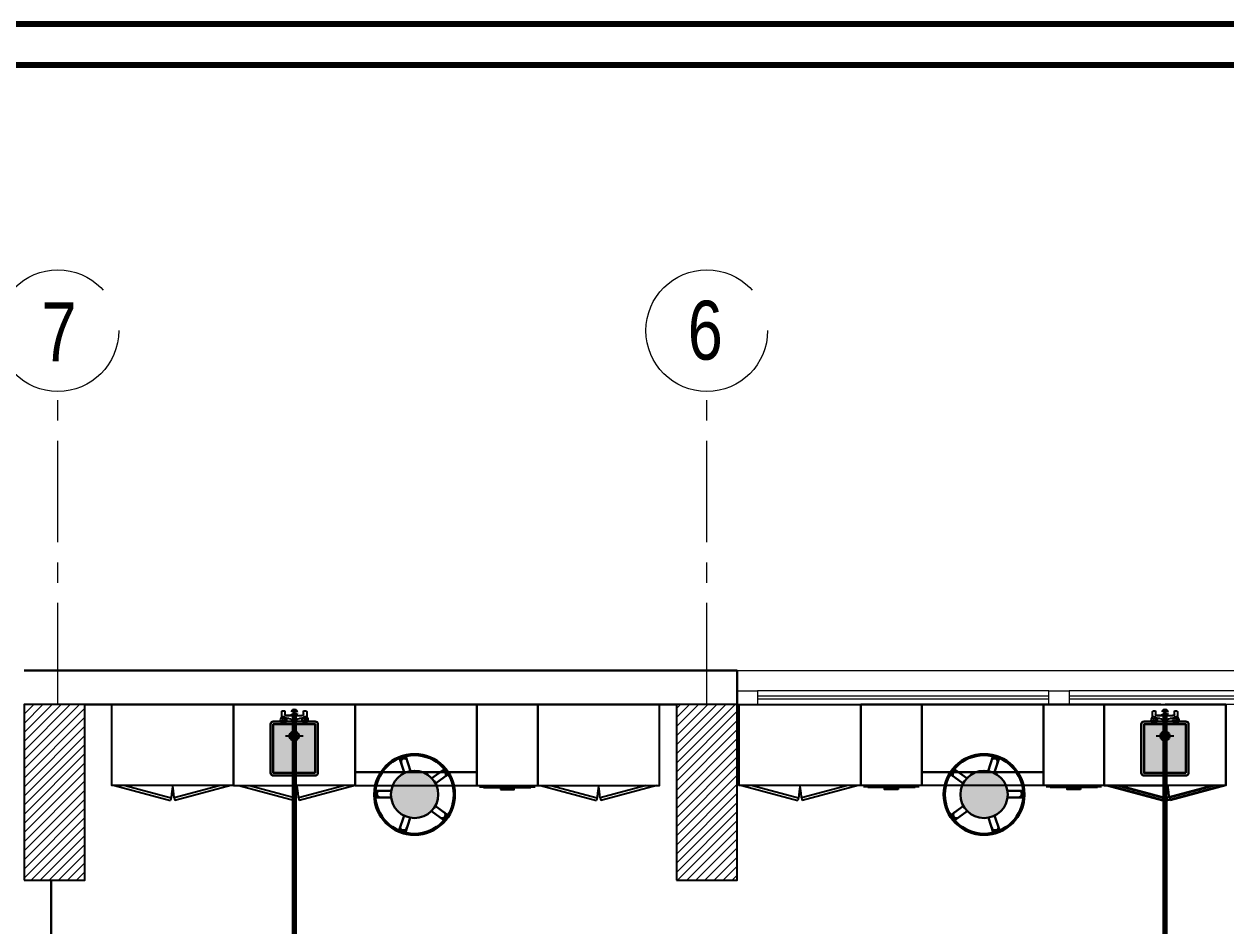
# Model space of a CAD drawing. Extents: x 800 to 995, y 398 to 804.
# Drawn here: x 887.61 to 896.5, y 716.48 to 723.15 of the extents above; entities that cross this region are included whole.
import ezdxf

# ---------------------------------------------------------------- set-up
doc = ezdxf.new("R2010")
doc.units = 0
doc.header["$MEASUREMENT"] = 0
for name, pattern in [('ACAD_ISO02W100', [15, 12, -3]), ('CENTERX2', [4, 2.5, -0.5, 0.5, -0.5]), ('DASHED', [19.05, 12.7, -6.35])]:
    doc.linetypes.add(name, pattern=pattern)
doc.layers.get('0').update_dxf_attribs({"color": 252, "linetype": 'CONTINUOUS', "lineweight": 30})
doc.layers.add('-FUR', color=252, linetype='CONTINUOUS')
doc.layers.add('SAN', color=2, linetype='CONTINUOUS')
for name, color, linetype, lineweight in [('axis', 1, 'CENTERX2', 5), ('Column', 6, 'CONTINUOUS', 25), ('elev', 90, 'CONTINUOUS', 9), ('Elevation', 150, 'CONTINUOUS', 18), ('hatch', 252, 'CONTINUOUS', 9), ('P-C-WATER', 5, 'CONTINUOUS', 70), ('txt in circle', 11, 'CONTINUOUS', 13), ('UG-BORDER', 20, 'CONTINUOUS', 80), ('Wall', 252, 'CONTINUOUS', 30), ('WINDOW', 252, 'CONTINUOUS', 5)]:
    doc.layers.add(name, color=color, linetype=linetype, lineweight=lineweight)
doc.styles.add('SOSA2', font='SOSA.shx', dxfattribs={"width": 0.8})
pattern_1 = [(45, (1093.41557, 380.996185), (-0.0336759605, 0.0336759605), [])]

# ---------------------------------------------------------------- blocks, each defined once
blk = doc.blocks.new('YY5Y5')
at = {"layer": 'SAN', "color": 1}
for p, q in [((434.16, 537.56), (433.7, 538.02)), ((433.83, 542.04), (433.83, 538.56)), ((435.73, 542.41), (434.2, 542.41)), ((435.58, 537.56), (436.04, 538.02)), ((435.73, 540.55), (435.73, 542.41)), ((436.72, 537.65), (438.25, 537.65)), ((446.18, 539.55), (436.73, 539.55)), ((443.04, 539.55), (446.16, 539.55)), ((444.65, 537.65), (446.18, 537.65)), ((447.32, 537.56), (446.86, 538.02)), ((447.16, 542.41), (447.16, 540.55)), ((448.69, 542.41), (447.16, 542.41)), ((448.74, 537.56), (449.2, 538.02)), ((449.07, 538.56), (449.07, 542.04)), ((434.16, 536.15), (433.7, 535.69)), ((435.58, 536.15), (436.04, 535.69)), ((440.5, 535.4), (440.5, 528.74)), ((442.4, 528.74), (442.4, 535.4)), ((447.32, 536.15), (446.86, 535.69)), ((448.74, 536.15), (449.2, 535.69)), ((440.87, 528.36), (442.03, 528.36))]:
    blk.add_line(p, q, dxfattribs=at)
at = {"layer": 'SAN', "color": 1, "linetype": 'Continuous'}
blk.add_line((439.23, 539.55), (439.86, 539.55), dxfattribs=at)
at = {"layer": 'SAN', "color": 2, "linetype": 'DASHED'}
for points in [[(441.45, 532.42), (441.45, 521.63)], [(436.06, 527.03), (446.84, 527.03)]]:
    blk.add_lwpolyline(points, dxfattribs=at)
at = {"layer": 'SAN', "color": 1}
for centre, radius in [((434.87, 536.85), 2), ((434.87, 536.85), 1), ((434.87, 536.85), 0.8), ((448.03, 536.85), 2), ((448.03, 536.85), 1), ((448.03, 536.85), 0.8)]:
    blk.add_circle(centre, radius, dxfattribs=at)
for centre, radius, start, end in [((434.2, 542.04), 0.375, 90, 180), ((436.73, 540.55), 1, 180, 270), ((438.25, 535.4), 2.25, 0, 90), ((444.65, 535.4), 2.25, 90, 180), ((446.16, 540.55), 1, 270, 0), ((448.69, 542.04), 0.375, 0, 90), ((441.45, 527.03), 2.86, 109.43194, 70.56806), ((441.45, 527.03), 2.08, 117.27647, 62.72353), ((440.87, 528.74), 0.375, 180, 270), ((442.03, 528.74), 0.375, 270, 360)]:
    blk.add_arc(centre, radius, start, end, dxfattribs=at)
blk = doc.blocks.new('fd')
at = {"layer": '-FUR'}
h = blk.add_hatch(color=254, dxfattribs=at)
h.paths.add_polyline_path([(1322.6636, 576.6994), (1322.3536, 576.6994), (1322.3536, 577.0594), (1322.6636, 577.0594)], flags=16)
edge = h.paths.add_edge_path()
edge.add_line((1322.6636, 576.6794), (1322.3536, 576.6794))
edge.add_arc((1322.3536, 576.6994), 0.02, 180, 270, ccw=False)
edge.add_line((1322.3336, 576.6994), (1322.3336, 577.0594))
edge.add_arc((1322.3536, 577.0594), 0.02, 90, 180, ccw=False)
edge.add_line((1322.3536, 577.0794), (1322.6636, 577.0794))
edge.add_arc((1322.6636, 577.0594), 0.02, 0, 90, ccw=False)
edge.add_line((1322.6836, 577.0594), (1322.6836, 576.6994))
edge.add_arc((1322.6636, 576.6994), 0.02, -90, 0, ccw=False)
blk.add_hatch(color=253, dxfattribs=at).paths.add_polyline_path([(1322.6636, 577.0594), (1322.6636, 576.6994), (1322.3536, 576.6994), (1322.3536, 577.0594)])
h = blk.add_hatch(color=251, dxfattribs=at)
h.paths.add_polyline_path([(1322.6337, 577.0294), (1322.6636, 577.0594), (1322.6636, 576.6994), (1322.6336, 576.7294)])
h.paths.add_polyline_path([(1322.6336, 576.7294), (1322.6636, 576.6994), (1322.3536, 576.6994), (1322.3836, 576.7294)])
h = blk.add_hatch(color=252, dxfattribs=at)
h.paths.add_polyline_path([(1322.3836, 577.0294), (1322.3536, 577.0594), (1322.6636, 577.0594), (1322.6337, 577.0294)])
h.paths.add_polyline_path([(1322.3836, 576.7294), (1322.3536, 576.6994), (1322.3536, 577.0594), (1322.3836, 577.0294)])
for p, q in [((1322.4784, 577.2056), (1322.0597, 577.2056)), ((1322.4784, 577.2056), (1322.9597, 577.2056)), ((1322.0597, 576.6056), (1322.5097, 576.6056)), ((1322.9597, 576.6056), (1322.5097, 576.6056))]:
    blk.add_line(p, q, dxfattribs=at)
at = {"layer": '-FUR', "linetype": 'ACAD_ISO02W100'}
for p, q in [((1322.0597, 577.2056), (1322.5097, 577.2056)), ((1322.9597, 577.2056), (1322.5097, 577.2056)), ((1322.0997, 576.6056), (1322.5133, 576.4948)), ((1322.177, 576.6056), (1322.5185, 576.5141)), ((1322.8824, 576.6056), (1322.541, 576.5141)), ((1322.9597, 576.6056), (1322.5462, 576.4948)), ((1322.5185, 576.5141), (1322.5133, 576.4948)), ((1322.541, 576.5141), (1322.5462, 576.4948))]:
    blk.add_line(p, q, dxfattribs=at)
for centre, start, end in [((1324.045, 576.3727), 171.26112, 174.70691), ((1321.0144, 576.3727), 5.29309, 8.73888)]:
    blk.add_arc(centre, 1.5331, start, end, dxfattribs=at)
for p, q in [((1322.0597, 577.2056), (1322.0597, 576.6056)), ((1322.9597, 577.2056), (1322.9597, 576.6056))]:
    blk.add_line(p, q)
blk.add_lwpolyline([(1322.6636, 576.6794), (1322.3536, 576.6794, -0.414214), (1322.3336, 576.6994), (1322.3336, 577.0594, -0.414214), (1322.3536, 577.0794), (1322.6636, 577.0794, -0.414214), (1322.6836, 577.0594), (1322.6836, 576.6994, -0.414214)], format="xyb", close=True)
blk.add_lwpolyline([(1322.6636, 576.6794), (1322.3536, 576.6794, -0.414214), (1322.3336, 576.6994), (1322.3336, 577.0594, -0.414214), (1322.3536, 577.0794), (1322.6636, 577.0794, -0.414214), (1322.6836, 577.0594), (1322.6836, 576.6994, -0.414214)], format="xyb", close=True)
blk.add_lwpolyline([(1322.6636, 576.6994), (1322.3536, 576.6994), (1322.3536, 577.0594), (1322.6636, 577.0594)], close=True)
at = {"extrusion": (0, 0, -1), "xscale": 0.0121000000000322, "yscale": 0.0121000000000322, "zscale": -0.0121}
blk.add_blockref('YY5Y5', (-1327.8502, 570.5947), dxfattribs=at)
blk = doc.blocks.new('juy')
blk.add_line((1322.9597, 577.2056), (1322.9597, 576.6056))
blk.add_blockref('fd', (0, 0))

msp = doc.modelspace()

# ---------------------------------------------------------------- hatches: boundary and pattern name
h = msp.add_hatch(color=256)
h.set_gradient(color1=(132, 132, 132), name='SPHERICAL')
h.paths.add_polyline_path([(890.4969, 717.6273, -1), (890.4969, 717.2773, -1)])
h = msp.add_hatch(color=256)
h.set_gradient(color1=(132, 132, 132), name='SPHERICAL')
h.paths.add_polyline_path([(894.7094, 717.6273, 1), (894.7094, 717.2773, 1)])
at = {"layer": 'hatch'}
h = msp.add_hatch(dxfattribs=at)
h.set_pattern_fill('ANSI31', color=252, scale=0.015, style=0)
h.set_pattern_definition(pattern_1)
h.paths.add_polyline_path([(887.6084, 716.8182), (888.0584, 716.8182), (888.0584, 718.1182), (887.6084, 718.1182)])
h = msp.add_hatch(dxfattribs=at)
h.set_pattern_fill('ANSI31', color=252, scale=0.015, style=0)
h.set_pattern_definition(pattern_1)
h.paths.add_polyline_path([(892.4334, 716.8182), (892.8834, 716.8182), (892.8834, 718.1182), (892.4334, 718.1182)])

# ---------------------------------------------------------------- linework, layer by layer
at = {"layer": '-FUR', "linetype": 'ACAD_ISO02W100'}
for p, q in [((888.2579, 718.1182), (889.1579, 718.1182)), ((890.9579, 718.1182), (891.4079, 718.1182)), ((892.3079, 718.1182), (891.4079, 718.1182)), ((892.8984, 718.1182), (893.7984, 718.1182)), ((894.2484, 718.1182), (893.7984, 718.1182)), ((895.5984, 718.1182), (895.1484, 718.1182)), ((895.5984, 718.1182), (896.4984, 718.1182)), ((888.2779, 717.5182), (888.6915, 717.4074)), ((888.3552, 717.5182), (888.6967, 717.4268)), ((889.0607, 717.5182), (888.7192, 717.4268)), ((889.1379, 717.5182), (888.7244, 717.4074)), ((890.0579, 717.5182), (890.9579, 717.5182)), ((891.4279, 717.5182), (891.8415, 717.4074)), ((891.5052, 717.5182), (891.8467, 717.4268)), ((892.2107, 717.5182), (891.8692, 717.4268)), ((892.2879, 717.5182), (891.8744, 717.4074)), ((892.9184, 717.5182), (893.332, 717.4074)), ((892.9957, 717.5182), (893.3371, 717.4268)), ((893.7011, 717.5182), (893.3597, 717.4268)), ((893.7784, 717.5182), (893.3648, 717.4074)), ((895.1484, 717.5182), (894.2484, 717.5182)), ((895.6184, 717.5182), (896.032, 717.4074)), ((895.6957, 717.5182), (896.0371, 717.4268)), ((896.4011, 717.5182), (896.0597, 717.4268)), ((896.4784, 717.5182), (896.0648, 717.4074)), ((888.6967, 717.4268), (888.6915, 717.4074)), ((888.7192, 717.4268), (888.7244, 717.4074)), ((891.8467, 717.4268), (891.8415, 717.4074)), ((891.8692, 717.4268), (891.8744, 717.4074)), ((893.3371, 717.4268), (893.332, 717.4074)), ((893.3597, 717.4268), (893.3648, 717.4074)), ((896.0371, 717.4268), (896.032, 717.4074)), ((896.0597, 717.4268), (896.0648, 717.4074))]:
    msp.add_line(p, q, dxfattribs=at)
at = {"layer": '-FUR'}
for p, q in [((890.9779, 717.5082), (891.3879, 717.5082)), ((891.0079, 717.5032), (891.3579, 717.5032)), ((894.2284, 717.5082), (893.8184, 717.5082)), ((894.1984, 717.5032), (893.8484, 717.5032)), ((895.5784, 717.5082), (895.1684, 717.5082)), ((895.5484, 717.5032), (895.1984, 717.5032))]:
    msp.add_line(p, q, dxfattribs=at)
for points in [[(888.2579, 718.1182), (889.1579, 718.1182), (889.1579, 717.5182), (888.2579, 717.5182)], [(890.9579, 717.5182), (891.4079, 717.5182), (891.4079, 718.1182), (890.9579, 718.1182)], [(892.3079, 718.1182), (891.4079, 718.1182), (891.4079, 717.5182), (892.3079, 717.5182)], [(892.8984, 718.1182), (893.7984, 718.1182), (893.7984, 717.5182), (892.8984, 717.5182)], [(894.2484, 717.5182), (893.7984, 717.5182), (893.7984, 718.1182), (894.2484, 718.1182)], [(895.5984, 717.5182), (895.1484, 717.5182), (895.1484, 718.1182), (895.5984, 718.1182)], [(895.5984, 718.1182), (896.4984, 718.1182), (896.4984, 717.5182), (895.5984, 717.5182)]]:
    msp.add_lwpolyline(points, close=True, dxfattribs=at)
at = {"layer": '-FUR', "color": 1}
for points in [[(891.1329, 717.4882), (891.2329, 717.4882), (891.2329, 717.4982), (891.1329, 717.4982)], [(894.0734, 717.4882), (893.9734, 717.4882), (893.9734, 717.4982), (894.0734, 717.4982)], [(895.4234, 717.4882), (895.3234, 717.4882), (895.3234, 717.4982), (895.4234, 717.4982)]]:
    msp.add_lwpolyline(points, close=True, dxfattribs=at)
at = {"layer": '-FUR', "linetype": 'ACAD_ISO02W100'}
for centre, start, end in [((890.2232, 717.2853), 171.26112, 174.70691), ((887.1927, 717.2853), 5.29309, 8.73888), ((893.3732, 717.2853), 171.26112, 174.70691), ((890.3427, 717.2853), 5.29309, 8.73888), ((894.8637, 717.2853), 171.26112, 174.70691), ((891.8331, 717.2853), 5.29309, 8.73888), ((897.5637, 717.2853), 171.26112, 174.70691), ((894.5331, 717.2853), 5.29309, 8.73888)]:
    msp.add_arc(centre, 1.5331, start, end, dxfattribs=at)
for p, q in [((890.0579, 717.5182), (890.0579, 718.1182)), ((890.0579, 718.1182), (890.9579, 718.1182)), ((890.9579, 718.1182), (890.9579, 717.5182)), ((895.1484, 718.1182), (894.2484, 718.1182)), ((894.2484, 718.1182), (894.2484, 717.5182)), ((895.1484, 717.5182), (895.1484, 718.1182)), ((890.4226, 717.6108), (890.3865, 717.7204)), ((890.393, 717.733), (890.4191, 717.7414)), ((890.4679, 717.6249), (890.4333, 717.7328)), ((894.7385, 717.6249), (894.7731, 717.7328)), ((894.7837, 717.6108), (894.8199, 717.7204)), ((894.8134, 717.733), (894.7872, 717.7414)), ((890.9579, 717.6182), (890.0579, 717.6182)), ((890.6247, 717.572), (890.7178, 717.6402)), ((890.7317, 717.638), (890.7478, 717.6157)), ((890.9579, 717.5182), (890.9579, 717.6182)), ((894.2484, 717.5182), (894.2484, 717.6182)), ((894.2484, 717.6182), (895.1484, 717.6182)), ((894.4746, 717.638), (894.4585, 717.6157)), ((894.5817, 717.572), (894.4886, 717.6402)), ((890.6521, 717.5333), (890.744, 717.5996)), ((894.5543, 717.5333), (894.4624, 717.5996)), ((890.1979, 717.4402), (890.198, 717.4677)), ((890.3233, 717.4306), (890.2079, 717.4301)), ((890.3238, 717.478), (890.2105, 717.4784)), ((894.8825, 717.478), (894.9958, 717.4784)), ((894.8831, 717.4306), (894.9985, 717.4301)), ((895.0084, 717.4402), (895.0083, 717.4677)), ((890.6502, 717.3678), (890.7439, 717.3004)), ((894.5562, 717.3678), (894.4625, 717.3004)), ((890.419, 717.2956), (890.3836, 717.188)), ((890.4639, 717.2805), (890.4287, 717.1705)), ((890.6219, 717.3298), (890.7133, 717.2629)), ((890.746, 717.2864), (890.7298, 717.2642)), ((894.4603, 717.2864), (894.4766, 717.2642)), ((894.5845, 717.3298), (894.493, 717.2629)), ((894.7424, 717.2805), (894.7776, 717.1705)), ((894.7873, 717.2956), (894.8227, 717.188)), ((890.4161, 717.1642), (890.39, 717.1728)), ((894.7902, 717.1642), (894.8164, 717.1728))]:
    msp.add_line(p, q)
for centre, radius in [((890.4969, 717.4523), 0.299), ((890.4969, 717.4523), 0.29), ((894.7094, 717.4523), 0.299), ((894.7094, 717.4523), 0.29), ((890.4969, 717.4523), 0.175), ((894.7094, 717.4523), 0.175)]:
    msp.add_circle(centre, radius)
for centre, radius, start, end in [((890.396, 717.7235), 0.01, 107.79115, 197.79115), ((890.4214, 717.6945), 0.025, 40.93495, 209.17517), ((890.4209, 717.7284), 0.0131, 19.65402, 97.72038), ((894.7849, 717.6945), 0.025, 330.82483, 139.06505), ((894.7854, 717.7284), 0.0131, 82.27962, 160.34598), ((894.8103, 717.7235), 0.01, 342.20885, 72.20885), ((890.7039, 717.599), 0.025, 328.93495, 137.17517), ((890.7236, 717.6321), 0.01, 35.79115, 125.79115), ((890.736, 717.61), 0.0131, 307.65402, 25.72038), ((894.4704, 717.61), 0.0131, 154.27962, 232.34598), ((894.4827, 717.6321), 0.01, 54.20885, 144.20885), ((894.5025, 717.599), 0.025, 42.82483, 211.06505), ((890.2079, 717.4401), 0.01, 179.79115, 269.79115), ((890.2109, 717.4653), 0.0131, 91.65402, 169.72038), ((890.2433, 717.4553), 0.025, 112.93495, 281.17517), ((894.963, 717.4553), 0.025, 258.82483, 67.06505), ((894.9954, 717.4653), 0.0131, 10.27962, 88.34598), ((894.9984, 717.4401), 0.01, 270.20885, 0.20885), ((890.7003, 717.3009), 0.025, 256.93495, 65.17517), ((890.7207, 717.2737), 0.0131, 235.65402, 313.72038), ((890.738, 717.2923), 0.01, 323.79115, 53.79115), ((894.4684, 717.2923), 0.01, 126.20885, 216.20885), ((894.4856, 717.2737), 0.0131, 226.27962, 304.34598), ((894.506, 717.3009), 0.025, 114.82483, 283.06505), ((890.3962, 717.1843), 0.0131, 163.65402, 241.72038), ((890.4157, 717.2121), 0.025, 184.93495, 353.17517), ((890.4192, 717.1737), 0.01, 251.79115, 341.79115), ((894.7906, 717.2121), 0.025, 186.82483, 355.06505), ((894.7871, 717.1737), 0.01, 198.20885, 288.20885), ((894.8101, 717.1843), 0.0131, 298.27962, 16.34598)]:
    msp.add_arc(centre, radius, start, end)
at = {"layer": 'axis', "color": 0, "ltscale": 0.3}
for p, q in [((887.8584, 718.1182), (887.8584, 720.432)), ((892.6584, 718.1182), (892.6584, 720.432))]:
    msp.add_line(p, q, dxfattribs=at)
at = {"layer": 'axis', "color": 0}
for centre in [(887.8584, 720.882), (892.6584, 720.882)]:
    msp.add_circle(centre, 0.45, dxfattribs=at)
at = {"layer": 'Column', "color": 252}
for points in [[(887.6084, 716.8182), (888.0584, 716.8182), (888.0584, 718.1182), (887.6084, 718.1182)], [(892.4334, 716.8182), (892.8834, 716.8182), (892.8834, 718.1182), (892.4334, 718.1182)]]:
    msp.add_lwpolyline(points, close=True, dxfattribs=at)
at = {"layer": 'elev', "color": 252, "linetype": 'Continuous'}
for p, q in [((892.8834, 718.2182), (893.0334, 718.2182)), ((892.8834, 718.1182), (892.8834, 718.2182)), ((893.0334, 718.2182), (893.0334, 718.1182)), ((895.1884, 718.2182), (895.3384, 718.2182)), ((895.1884, 718.1182), (895.1884, 718.2182)), ((895.3384, 718.2182), (895.3384, 718.1182)), ((893.0334, 718.1182), (892.8834, 718.1182)), ((895.3384, 718.1182), (895.1884, 718.1182))]:
    msp.add_line(p, q, dxfattribs=at)
at = {"layer": 'Elevation', "color": 252}
msp.add_line((892.8834, 718.3682), (897.7184, 718.3682), dxfattribs=at)
at = {"layer": 'P-C-WATER', "linetype": 'Continuous'}
for p, q in [((889.6068, 718.0433, -0.1), (889.6068, 714.1485, -0.1)), ((896.0473, 718.0433, -0.1), (896.0473, 714.1485, -0.1))]:
    msp.add_line(p, q, dxfattribs=at)
at = {"layer": 'P-C-WATER', "linetype": 'ByBlock'}
for centre, start, end in [((889.6068, 718.0558), 0, 180), ((889.6068, 718.0558), 180, 0), ((896.0473, 718.0558), 0, 180), ((896.0473, 718.0558), 180, 0)]:
    msp.add_arc(centre, 0.0125, start, end, dxfattribs=at)
at = {"layer": 'UG-BORDER'}
for p, q in [((943.0482, 723.1492), (847.8472, 723.1492)), ((942.7449, 722.8459), (848.1505, 722.8459))]:
    msp.add_line(p, q, dxfattribs=at)
at = {"layer": 'Wall', "color": 252, "linetype": 'Continuous'}
for p, q in [((887.6084, 718.3682), (892.8834, 718.3682)), ((892.8834, 718.3682), (892.8834, 718.1182)), ((888.0584, 718.1182), (892.4334, 718.1182)), ((887.8084, 709.9182), (887.8084, 716.8182))]:
    msp.add_line(p, q, dxfattribs=at)
at = {"layer": 'WINDOW', "color": 252, "linetype": 'Continuous'}
for p, q in [((895.1884, 718.2182), (893.0334, 718.2182)), ((895.1884, 718.1782), (893.0334, 718.1782)), ((895.1884, 718.1582), (893.0334, 718.1582)), ((897.5584, 718.2182), (895.3384, 718.2182)), ((897.5584, 718.1782), (895.3384, 718.1782)), ((897.5584, 718.1582), (895.3384, 718.1582)), ((895.1884, 718.1182), (893.0334, 718.1182)), ((895.1884, 718.1182), (895.0834, 718.1182)), ((897.5584, 718.1182), (895.3384, 718.1182))]:
    msp.add_line(p, q, dxfattribs=at)

# ---------------------------------------------------------------- block references
for p in [(-432.9018, 140.9127), (-426.4613, 140.9127)]:
    msp.add_blockref('juy', p)

# ---------------------------------------------------------------- texts
at = {"layer": 'txt in circle', "color": 0, "ltscale": 0.01, "char_height": 0.4355, "attachment_point": 5, "style": 'SOSA2'}
for s, insert in [('7', (887.8676, 720.8737)), ('6', (892.647, 720.8825))]:
    msp.add_mtext(s, dxfattribs=dict(at, insert=insert))

doc.saveas('drawing.dxf')
